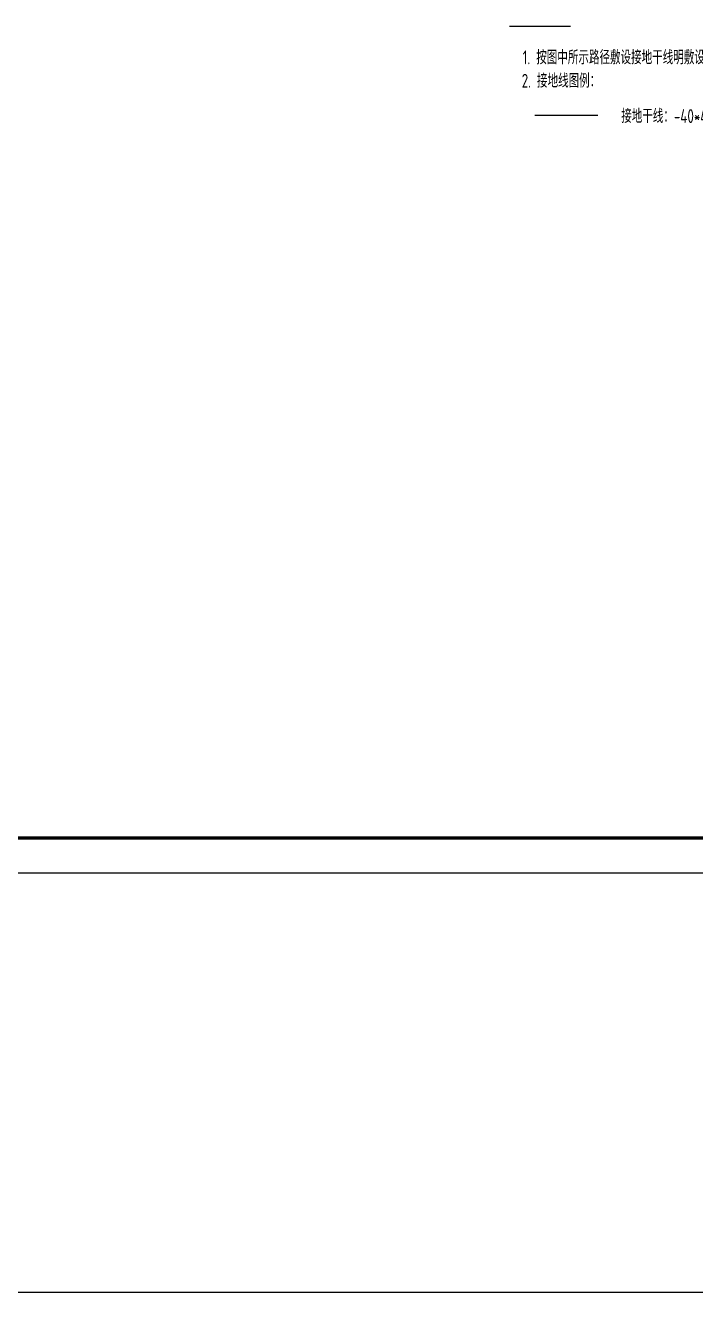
# Model space of a CAD drawing. Extents: x 5394041 to 5729212, y -433068 to -301615.
# Drawn here: x 5453358 to 5472698, y -433068 to -396497 of the extents above; entities that cross this region are included whole.
import ezdxf

# ---------------------------------------------------------------- set-up
doc = ezdxf.new("R2010")
doc.units = 0
doc.header["$LTSCALE"] = 1000
doc.header["$MEASUREMENT"] = 0
doc.layers.get('0').update_dxf_attribs({"linetype": 'CONTINUOUS'})
for name, color, linetype in [('PUB_TITLE', 4, 'CONTINUOUS'), ('WIRE-接地', 4, 'CONTINUOUS'), ('电气', 3, 'CONTINUOUS')]:
    doc.layers.add(name, color=color, linetype=linetype)
doc.styles.add('SCEI', font='sceie.shx', dxfattribs={"width": 0.75, "bigfont": 'sceic.shx'})
doc.styles.add('TG_LINETYPE', font='SIMPLEX', dxfattribs={"width": 0.8, "height": 3, "bigfont": 'HZTXT'})
doc.linetypes.add('TG_接地', pattern='A,0.75,0,["/",TG_LINETYPE,S=0.05,R=-8.594367,X=-0.1,Y=-0.045],0.65,-0.13,0.13,-0.13', length=2)

msp = doc.modelspace()

# ---------------------------------------------------------------- linework, layer by layer
at = {"color": 1}
msp.add_lwpolyline([(5394041.5, -301614.8), (5684355, -301614.8), (5684355, -433067.9), (5394041.5, -433067.9)], close=True, dxfattribs=at)
at = {"layer": 'PUB_TITLE', "color": 4}
msp.add_lwpolyline([(5408162.3, -420950.6), (5492262.3, -420950.6), (5492262.3, -361550.6), (5408162.3, -361550.6)], close=True, dxfattribs=at)
at = {"layer": 'PUB_TITLE', "color": 4, "const_width": 100}
msp.add_lwpolyline([(5410662.3, -419950.6), (5491262.3, -419950.6), (5491262.3, -362550.6), (5410662.3, -362550.6)], close=True, dxfattribs=at)
at = {"layer": 'WIRE-接地', "color": 4, "linetype": 'TG_接地', "const_width": 35}
msp.add_lwpolyline([(5468051.5, -399090.9), (5469880.8, -399090.9)], dxfattribs=at)
at = {"layer": '电气', "color": 6, "linetype": 'Continuous'}
msp.add_line((5467330.2, -396523.8), (5469088.2, -396523.8), dxfattribs=at)

# ---------------------------------------------------------------- texts
at = {"layer": '电气', "color": 6, "linetype": 'Continuous', "style": 'SCEI', "width": 0.8}
for s, p in [('1. 按图中所示路径敷设接地干线明敷设，过门或无墙处埋地暗敷设,遇沟处在沟底下方0.3米。', (5467709.2, -397620.6)), ('2. 接地线图例：', (5467680.9, -398295.3)), ('接地干线：-40*4热镀锌扁钢', (5470549.9, -399314.9))]:
    msp.add_text(s, height=400, dxfattribs=at).set_placement(p)

doc.saveas('drawing.dxf')
